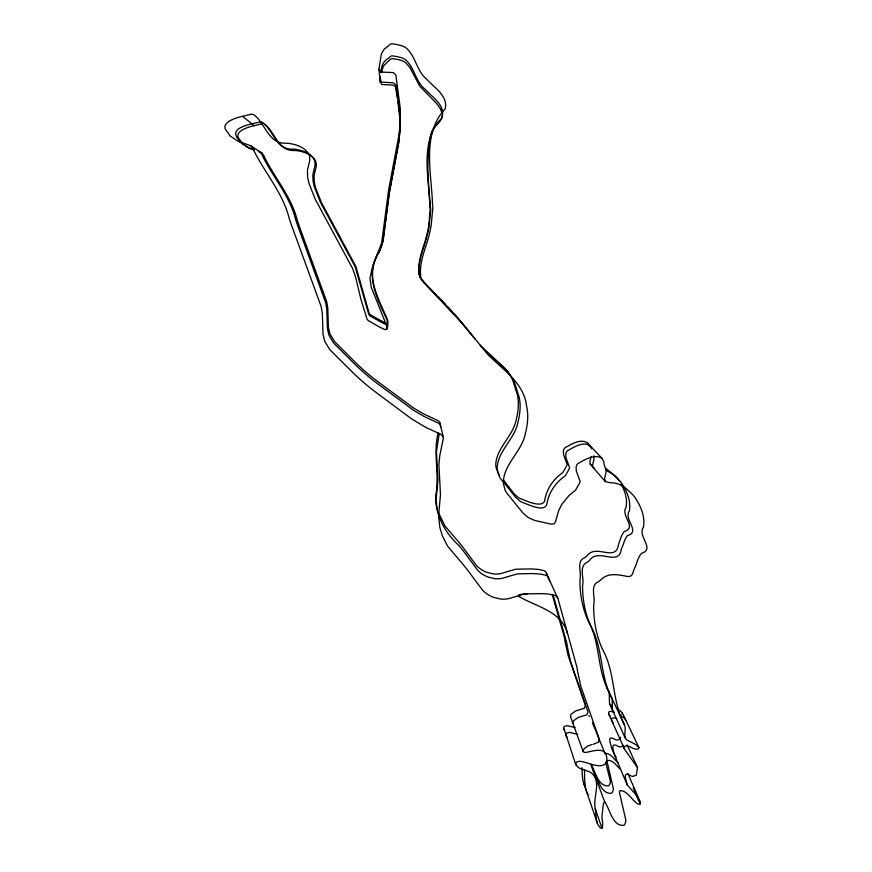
<?xml version="1.0" encoding="UTF-8"?>
<svg xmlns="http://www.w3.org/2000/svg" width="872" height="872" viewBox="0 0 872 872"><rect width="100%" height="100%" fill="white"/><g stroke="black" fill="none" stroke-linecap="round" stroke-linejoin="round"><path stroke-width="1.31" d="M400.379 123.879L399.093 140.981L389.337 193.094L383.091 241.064L380.083 250.013M439.946 424.501L439.728 422.31L438.3 420.784L423.868 414.037L413.731 408.151L377.445 381.326A223.755 218.61 -89 0 1 356.986 363.951L334.793 341.813L329.998 334.009L328.417 327.382L327.796 308.099L326.684 301.658L299.26 226.153A277.242 267.78 -87.2 0 1 297.014 219.341C291.215 196.538 275.247 178.651 264.946 158.039A24.154 23.228 54.9 0 0 264.118 156.088L262.069 153.134L250.689 145.755L237.871 141.144A3.041 2.921 56.6 0 1 237.511 140.97L229.881 135.749A22.639 21.658 54.1 0 0 227.679 132.315C218.262 123.028 235.418 117.862 242.58 116.314L254.21 125.699C247.604 127.138 231.734 131.89 240.421 140.479A20.895 20.034 54.6 0 1 242.449 143.651L249.501 148.48A2.812 2.692 56.9 0 0 249.828 148.632L253.839 150.071M440.578 427.171L440.349 424.947L438.91 423.411L424.261 416.565L413.971 410.603L377.162 383.397A227.123 221.859 -88.8 0 1 356.397 365.771L333.867 343.306L329.006 335.393L327.403 328.668L326.76 309.102L325.648 302.562L297.788 225.935A281.482 271.781 -87 0 1 295.499 219.025C289.624 195.862 273.394 177.703 262.941 156.775A24.525 23.588 54.8 0 0 262.091 154.802L260.706 152.404L258.145 150.921M400.292 127.628L398.439 143.553L389.228 192.385L382.895 241.064L380.846 248.258M380.901 72.583C381.108 67.34 382.863 61.378 387.8 58.74A3.706 3.543 73.4 0 0 388.52 58.282L390.067 56.756A5.33 5.112 74 0 1 392.019 55.819L397.774 56.724A80.115 75.995 76.9 0 0 400.662 57.465L402.101 57.934A15.598 14.988 74.2 0 1 406.014 60.135C414.712 68.158 415.595 81.772 425.089 89.271C432.196 97.152 446.508 105.752 441.668 118.2C418.996 140.774 429.384 178.28 429.863 206.893A33.398 32.7 69.8 0 1 430.168 210.108L428.697 226.208A127.399 123.759 57.3 0 1 425.013 241.566C421.765 252.041 417.514 263.061 419.029 274.19A14.312 14.137 75.3 0 0 420.795 278.44L424.969 283.498M242.58 116.314L251.561 114.09A6.987 6.704 58.6 0 1 254.177 114.984C265.535 123.726 268.402 144.109 285.972 143.193A51.775 50.151 55.9 0 1 289.112 143.433C296.338 144.523 304.47 147.194 308.535 153.701A10.606 10.257 60.2 0 1 309.702 157.276L309.724 160.383A19.13 18.465 59.6 0 1 309.091 163.228L307.445 170.225L307.576 176.645A75.101 73.019 69.4 0 0 309.059 183.545L315.239 199.241L352.56 268.423L355.514 276.773L360.845 298.976L366.916 318.836A7.663 7.576 47.2 0 0 368.278 320.58L379.462 326.967A129.176 126.614 77.3 0 0 384.694 329.431A3.968 3.935 45.4 0 0 385.653 329.671C388.901 328.373 388.018 321.397 386.318 318.389C375.788 295.466 364.006 273.11 380.334 249.883M442.159 115.911C441.319 123.759 431.564 126.571 430.921 134.822M620.384 737.385L619.403 739.543L616.809 739.99A5.417 5.079 -23.5 0 1 615.24 739.565C606.28 734.268 610.836 743.445 611.501 747.794L627.142 784.746L635.993 794.893L640.288 802.131A3.39 3.15 -22.9 0 1 640.429 803.058L639.961 804.115L638.064 804.049A15.707 14.595 -23.7 0 1 635.982 802.589C631.11 798.698 626.957 790.566 620.188 790.653A2.474 2.3 -22.3 0 0 619.338 792.016L625.922 820.498A9.548 8.851 -21.5 0 1 625.071 823.637A4.861 4.502 -21.7 0 1 623.938 825.304C612.253 826.58 610.051 808.976 604.678 801.859L591.042 765.06M381.369 72.649L383.408 66.098L387.931 61.487A3.641 3.488 73.4 0 0 388.64 61.04L390.176 59.536A5.243 5.036 74 0 1 392.095 58.609L397.763 59.492A78.862 74.839 76.8 0 0 400.608 60.233L402.025 60.691A15.358 14.759 74.2 0 1 405.872 62.86L409.938 67.471L419.814 86.263L436.567 103.419L440.382 108.728L441.962 113.066M438.18 432.85C432.708 453.691 440.011 475.207 435.597 496.19C435.401 515.243 444.851 532.661 458.716 545.327A177.027 168.656 -0.9 0 1 468.046 557.35L477.9 570.506A36.613 35.523 -20.1 0 0 482.935 574.561L487.208 576.795L494.664 578.659A25.005 24.231 -18.9 0 0 502.25 578.31L516.061 574.245A19.173 18.465 -20.3 0 1 518.371 573.841L530.819 573.602A73.858 70.545 -19.6 0 1 541.109 574.201L546.254 575.367A5.537 5.33 -23.2 0 1 548.117 577.046L549.567 581.144M625.627 720.523L625.289 719.171L622.161 716.479A67.754 63.362 -20.7 0 0 619.829 715.193M439.194 433.744L436.469 451.423L437.94 479.96L436.174 498.446L436.785 506.774M380.377 76.431L380.018 79.657L381.598 82.088L393.457 82.84L395.888 85.053L399.758 113.415L400.324 125.633M380.628 78.916L380.268 82.088L381.827 84.475L392.901 85.118L395.343 86.372L397.621 99.212M430.452 136.381C426.212 159.336 428.185 183.251 430.365 206.381A33.899 33.191 69.8 0 1 430.67 209.651L429.177 225.99A129.35 125.633 57.2 0 1 425.438 241.577C422.135 252.215 417.83 263.388 419.356 274.691A14.519 14.355 75.4 0 0 421.154 278.996M623.262 745.32L622.063 746.639L619.839 746.868A5.483 5.145 -23.5 0 1 618.248 746.443C609.844 740.917 613.223 752.002 615.218 756.024M379.494 251.605C364.518 274.19 376.944 295.292 386.47 317.255L387.833 320.918L387.615 322.978M386.896 329.463L386.787 326.095L371.243 287.259L369.968 278.135L372.508 266.69L381.631 243.026L388.738 189.279L398.537 137.286L400.27 124.424L400.324 108.728L395.834 74.927L393.239 72.561L381.347 72.071L379.494 70.719L378.928 69.161L381.38 53.792L384.105 49.279L387.212 46.848A3.946 3.782 73.6 0 0 387.975 46.369L389.631 44.734A5.69 5.439 74.2 0 1 391.713 43.731L397.839 44.701A85.598 80.998 77.1 0 0 400.913 45.497L402.45 45.998A16.644 15.958 74.4 0 1 406.614 48.342C415.879 56.909 416.816 71.428 426.92 79.439C434.42 87.745 448.175 95.866 445.211 108.826C421.427 133.863 431.52 172.863 432.512 204.19A36.079 35.316 69.9 0 1 432.828 207.667L431.237 225.052A137.787 133.71 56.8 0 1 427.258 241.631C423.748 252.945 419.16 264.826 420.784 276.838A15.434 15.26 76.2 0 0 422.691 281.427L459.348 320.351A476.112 446.976 13.7 0 1 469.572 332.341L475.12 339.099M582.006 767.665L582.06 771.066A106.787 99.332 -26.5 0 0 583.008 780.941L597.32 823.233C603.195 834.755 603.348 823.637 601.92 817.914A27.959 25.909 -22.3 0 1 601.996 815.919L603.468 803.286A10.366 9.625 -21.5 0 1 604.678 801.859M622.107 714.462L622.172 712.642L619.087 709.982A66.839 62.577 -20.7 0 0 617.561 709.132M387.473 324.199L386.307 324.395A3.739 3.706 47.7 0 1 385.413 324.166A121.404 119.028 76.8 0 1 380.497 321.844L369.968 315.838A7.216 7.129 48.8 0 1 368.693 314.192L355.209 266.767L320.177 201.748L314.378 187.011A70.512 68.605 69.3 0 1 312.993 180.526L312.863 174.509L314.411 167.936A17.941 17.342 59.8 0 0 315.01 165.266L314.999 162.345A9.952 9.625 60.5 0 0 313.898 158.998C310.094 152.883 302.453 150.376 295.673 149.352A48.603 47.121 56.3 0 0 292.72 149.134C276.239 150.006 273.568 130.887 262.919 122.69A6.551 6.289 58.8 0 0 260.456 121.851C252.673 123.966 228.093 126.952 238.023 138.953A21.222 20.339 54.5 0 1 240.094 142.169L247.245 147.063A2.856 2.736 56.8 0 0 247.583 147.226L254.264 149.603M593.342 744.23L598.693 742.083L599.01 738.431L580.741 685.97L577.373 670.372A25.397 24.133 -20.7 0 0 577.046 667.952L576.545 665.75A82.219 78.12 -16.1 0 0 575.793 663.123L558.058 598.944L546.003 572.348A5.461 5.265 -23.2 0 0 544.172 570.691L539.092 569.536A72.834 69.629 -19.6 0 0 528.944 568.947L516.671 569.176A18.901 18.214 -20.2 0 0 514.393 569.569L500.768 573.58A24.645 23.904 -18.9 0 1 493.29 573.918L485.933 572.087L481.726 569.874A36.101 35.054 -20.1 0 1 476.755 565.874L467.043 552.892A174.542 166.421 -0.8 0 0 457.844 541.032L445.036 526.11L437.777 511.254M592.023 744.514L587.946 745.909L584.12 748.852A5.723 5.363 -21.3 0 0 583.477 749.92L583.194 751.566L584.284 752.264A4.153 3.891 -21.2 0 0 585.504 752.471C594.355 751.054 606.967 745.636 606.868 759.981C604.579 771.807 587.826 761.877 580.054 761.321A3.739 3.499 -20.5 0 0 579.509 761.278L576.697 761.997A2.681 2.507 -20.5 0 0 575.803 763.065C576.37 769.605 586.169 769.595 590.889 772.614C602.705 781.508 592.055 797.313 595.532 809.641A114.526 105.795 -26.5 0 0 596.535 820.171L597.32 823.233M527.364 593.778L520.202 594.421L518.469 595.118L518.448 596.132C535.604 606.727 561.895 610.869 567.389 633.53M262.516 123.639L254.21 125.699M386.743 323.196L386.46 323.174A3.684 3.652 48.2 0 1 385.577 322.956A119.606 117.273 76.6 0 1 380.737 320.667M258.973 151.859L262.069 153.134M577.7 734.311L569.907 732.48A3.532 3.325 -20.5 0 0 569.383 732.436L566.735 733.112A2.529 2.387 -20.4 0 0 565.884 734.126L565.95 736.001L567.476 737.69M575.237 727.575L567.541 725.766A3.488 3.281 -20.5 0 0 567.029 725.722L564.413 726.387A2.496 2.354 -20.4 0 0 563.574 727.379L575.869 765.038M591.685 465.125L590.235 464.166L589.864 461.735A75.973 73.172 -41.3 0 1 591.118 456.623M594.475 468.34L593.014 467.37L592.633 464.907A77.063 74.164 -41.2 0 1 593.908 459.718L593.952 455.762M605.8 470.128L612.667 474.106L618.673 479.665A27.054 26.204 -34.4 0 1 623.208 485.769C627.818 493.192 630.925 502.098 629.388 510.883C623.262 519.222 641.051 531.669 627.502 535.615C623.862 539.714 623.818 544.695 621.3 549C619.393 567.291 598.094 547.452 589.57 560.38A20.111 19.413 -28.3 0 1 587.281 562.211C578.158 566.048 584.654 578.256 582.54 585.592C582.605 600.328 585.297 615.567 592.197 628.69C603.097 650.316 600.1 676.334 611.763 697.862A6.932 6.54 -23.7 0 1 612.209 699.137L612.417 709.83L613.986 712.261M380.737 320.667L370.36 314.738A7.107 7.02 49.2 0 1 369.107 313.113L355.82 266.385L321.31 202.326L315.61 187.807A69.455 67.58 69.3 0 1 314.236 181.43L314.116 175.49L315.642 169.015A17.669 17.08 59.9 0 0 316.231 166.389L316.22 163.511A9.799 9.483 60.5 0 0 315.141 160.219C311.391 154.202 303.87 151.728 297.188 150.725A47.862 46.423 56.4 0 0 294.289 150.507C278.059 151.368 275.421 132.533 264.935 124.467M605.669 468.231L615.545 476.286A26.672 25.855 -34.5 0 1 619.491 481.366M588.851 715.716L589.581 716.239M611.763 706.266L609.474 703.41L609.266 692.859A6.834 6.464 -23.7 0 0 608.819 691.594C596.84 669.805 600.568 643.133 588.513 621.562C582.431 608.503 579.695 593.788 579.967 579.422C581.951 572.653 575.858 561.121 584.622 557.72A19.827 19.151 -28.4 0 0 586.878 555.911C596.415 543.071 616.057 563.149 618.597 544.084C620.363 539.866 621.049 535.397 624.276 531.484C637.487 527.724 620.526 515.701 625.954 507.624C627.677 499.547 625.169 490.969 620.929 484.036M593.243 770.99C598.345 777.748 600.416 794.447 611.501 793.28A4.589 4.273 -21.7 0 0 612.569 791.7A9.025 8.415 -21.5 0 0 613.365 788.724L607.086 761.67A2.333 2.18 -22.3 0 1 607.893 760.373C613.19 759.97 616.809 766.259 620.504 769.344M573.264 723.607L573.122 721.667A5.406 5.09 -21.3 0 1 573.732 720.664L578.18 717.471L586.889 714.789L588.011 711.933L570.441 661.052L567.247 646.272A23.969 22.868 -20.7 0 0 566.942 643.983L566.451 641.89A77.597 74.022 -15.9 0 0 565.743 639.405L553.099 594.889M251.125 146.016L253.349 149.221A26.16 25.114 54.4 0 1 254.243 151.325C265.404 173.615 282.702 192.963 288.992 217.629A299.815 289.024 -86.3 0 0 291.433 224.987L321.136 306.486L322.335 313.43L323.022 334.227L324.733 341.366L329.91 349.77L353.879 373.608A241.664 235.887 -87.9 0 0 375.93 392.302L411.442 418.8L425.972 427.476L440.676 434.234L443.041 436.349L443.281 438.703L439.695 456.002L438.921 464.416L440.469 494.642L438.562 515.734L439.87 527.625L442.453 536.095L447.532 546.068L462.476 563.824A187.753 178.204 -1.4 0 1 472.362 576.534L482.794 590.442A38.837 37.572 -20.2 0 0 488.135 594.715L492.658 597.08L500.561 599.042A26.509 25.615 -19.1 0 0 508.605 598.661L523.255 594.344A20.328 19.5 -20.3 0 1 525.696 593.908L538.896 593.647A78.251 74.458 -19.7 0 1 549.796 594.257L555.246 595.5A5.864 5.635 -23.1 0 1 557.219 597.266L557.677 598.05M627.142 784.746C626.423 780.08 621.605 770.314 631.164 775.949A5.81 5.417 -23.5 0 0 632.843 776.396L636.266 775.208L637.497 767.643L624.635 749.353A12.72 11.903 -24.3 0 1 624.112 748.263L624.308 746.497L625.976 745.833A19.544 18.258 -23.1 0 1 630.183 746.803C634.336 750.258 644.114 750.28 635.361 744.361A71.7 66.708 -20.8 0 0 628.494 740.884C622.325 738.508 626.227 730.954 624.875 726.093A7.336 6.9 -23.7 0 0 624.407 724.741C611.675 701.437 615.621 672.955 602.781 649.891C596.274 635.928 593.374 620.166 593.69 604.787C595.816 597.538 589.33 585.177 598.737 581.537A21.32 20.514 -28.2 0 0 601.157 579.597C608.22 572.304 618.597 574.757 627.35 576.436C633.617 577.635 632.734 570.277 635.263 566.876C637.17 562.353 637.923 557.546 641.389 553.36C655.744 549.207 636.931 536.018 643.438 527.211C645.073 517.924 641.847 508.463 636.942 500.637A28.7 27.708 -34.1 0 0 632.146 494.173C627.044 489.018 621.169 483.666 613.616 482.935A49.628 48.233 -43.2 0 1 610.356 482.75L605.364 481.606L604.568 478.575A81.739 78.415 -40.7 0 1 605.931 473.082L606.28 469.975L604.721 466.52A7.554 7.336 -39.2 0 1 604.252 464.94L603.762 461.637L601.985 458.323L587.423 442.878C580.512 438.354 571.389 444.175 564.914 447.827A7.118 6.943 -36.9 0 0 563.356 451.064L563.595 454.704L567.094 464.318A3.706 3.619 -34.5 0 1 566.778 465.615L562.963 472.373A1.417 1.384 -33.4 0 1 562.702 472.678C552.924 479.208 546.221 489.846 544.466 501.455C540.771 508.071 525.62 500.506 519.341 498.152A11.935 11.652 -26.8 0 1 518.23 497.389L513.88 493.585L503.547 480.101M601.985 458.323C594.551 453.473 584.752 459.795 577.765 463.664A7.663 7.456 -36.2 0 0 576.087 467.141L576.327 471.054L580.087 481.377A3.989 3.88 -34 0 1 579.738 482.772L575.618 490.031A1.526 1.482 -32.9 0 1 575.335 490.347L569.198 495.329L561.851 504.278L558.527 511.036L555.399 522.165L554.145 523.898L550.93 524.105L534.623 520.431L528.661 517.739A12.84 12.502 -26.6 0 1 527.473 516.933L522.808 512.845L506.806 493.04L505.128 490.326L503.929 485.726A29.027 28.362 -28.7 0 1 503.34 482.216C503.765 463.632 522.753 450.791 525.631 432.37A65.182 64.528 -19.8 0 0 527.702 413.96L527.288 410.069A46.707 46.183 -26.3 0 0 526.634 406.537C524.018 382.23 502.108 369.466 486.794 353.334L469.43 331.97M564.62 730.518L563.639 729.232M502.741 481.115L515.57 497.214L519.963 501.073A12.099 11.816 -26.8 0 0 521.096 501.847C527.32 504.038 544.575 512.921 546.788 504.234C548.652 492.8 555.508 482.467 565.078 476.003A1.439 1.406 -33.3 0 0 565.35 475.709L569.22 468.853A3.761 3.662 -34.4 0 0 569.547 467.534L565.993 457.789L565.754 454.094A7.216 7.041 -36.7 0 1 567.334 450.813C574.31 446.955 587.009 438.769 591.848 448.917M437.886 296.513L452.306 311.893M436.436 295.281L421.699 279.748M506.665 370.36L488.527 354.087L480.287 345.181M430.049 288.567L445.461 304.492M426.8 285.395L428.664 287.324M482.521 347.721L501.389 364.845L508.387 372.3M591.336 764.373C595.14 771.524 598.29 786.915 608.591 785.814A4.534 4.229 -21.7 0 0 609.648 784.255A8.905 8.306 -21.5 0 0 610.444 781.312L605.637 762.346M448.143 307.184L455.653 315.642A447.99 422.233 14.2 0 1 465.288 326.935M618.586 763.392C614.586 759.959 610.782 753.092 605.026 753.321A2.3 2.158 -22.3 0 0 604.656 753.702M501.52 479.807L502.108 480.461M613.256 750.214L611.501 747.794M615.697 756.624L616.232 757.223M552.216 594.562L563.41 633.889A76.518 73.063 -15.9 0 1 564.108 636.331L564.587 638.402A23.642 22.574 -20.7 0 1 564.893 640.669L568.043 655.254L585.385 705.481L584.284 708.304L575.694 710.953L571.313 714.092A5.33 5.025 -21.3 0 0 570.702 715.095L570.615 716.828M590.235 464.166L604.972 481.18M470.499 333.311L464.286 325.681A441.472 416.478 14.3 0 0 454.792 314.552M506.785 370.404L513.968 380.857L519.069 396.88A43.982 43.567 -26.7 0 1 519.701 400.204L520.094 403.878A61.378 60.855 -19.5 0 1 518.153 421.241C515.472 438.627 497.563 450.748 497.193 468.275A27.348 26.792 -29 0 0 497.749 471.589L499.983 477.845M500.463 478.499L500.975 479.153M498.991 475.12L496.31 468.308A26.967 26.422 -29.1 0 1 495.754 465.038C496.124 447.761 513.772 435.793 516.42 418.669A60.495 60.005 -19.4 0 0 518.317 401.545L517.935 397.926A43.349 42.957 -26.8 0 0 517.325 394.635L512.278 378.84L508.365 372.388M584.992 786.381L585.537 787.144M587.575 793.858L588.131 794.632M613.278 723.139L612.024 721.199A12.012 11.303 -24.4 0 1 611.523 720.163L611.708 718.495L613.288 717.863A18.465 17.331 -23.1 0 1 616.777 718.626M587.423 442.878L588.404 444.273M610.019 716.13L609.092 714.648A11.848 11.162 -24.4 0 1 608.591 713.623L608.776 711.966L610.335 711.345A18.214 17.113 -23.1 0 1 614.248 712.261M584.513 785.574L583.75 783.819M587.085 793.04L585.559 788.353A108.259 100.553 -26.5 0 1 584.611 778.358L584.534 769.714M622.412 713.002L638.925 747.566M607.065 688.161L624.407 724.741M609.681 704.151L625.289 738.137M627.121 744.852L637.279 767.077M608.743 713.961L624.276 748.623M627.884 773.486L640.179 801.826M633.257 788.016L640.168 804.006M546.439 573.078L547.071 574.844M592.382 722.452L604.547 752.405M570.441 716.631L583.194 751.566M595.14 808.573L602.062 828.4M593.331 724.926L593.636 725.798M439.924 422.942L443.259 437.036M436.807 507.264L437.232 509.27M397.905 101.435L400.27 122.058M378.928 69.161L380.268 82.088"/></g></svg>
